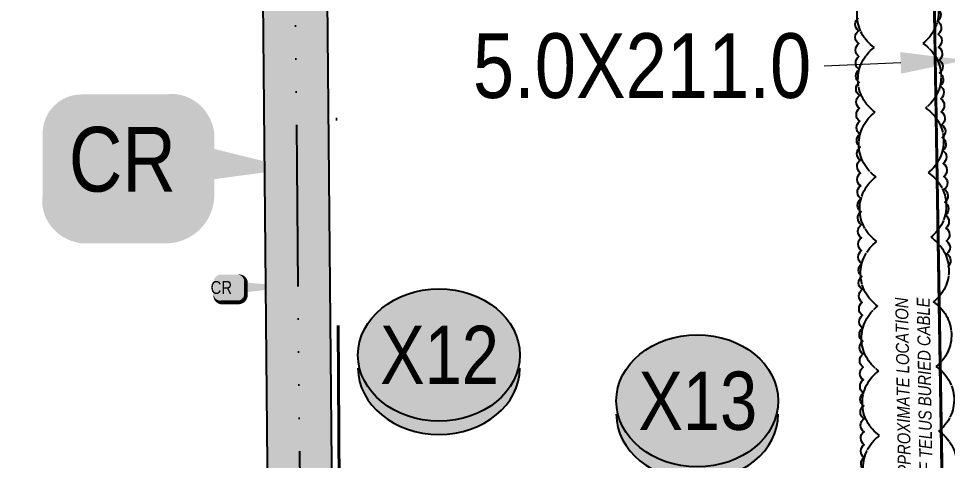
# Model space of a CAD drawing. Extents: x 72365 to 80261, y 6000112 to 6008999.
# Drawn here: x 74832.9 to 74976.2, y 6001955.4 to 6002023.6 of the extents above; entities that cross this region are included whole.
import ezdxf
from ezdxf.enums import TextEntityAlignment as Align

# ---------------------------------------------------------------- set-up
doc = ezdxf.new("R2010")
doc.units = 0
doc.header["$LTSCALE"] = 5
doc.header["$PDSIZE"] = 2.5
for name, pattern in [('0', [1, 1, 0]), ('COOP2', [10, 5, -1, 0, -1, 0, -1, 0, -1, 0, -1]), ('DASHDOT', [25.4, 12.7, -6.35, 0, -6.35])]:
    doc.linetypes.add(name, pattern=pattern)
doc.layers.get('Defpoints').update_dxf_attribs({"color": 9})
doc.layers.add('AS-RECON EXISTING', color=151, linetype='DASHDOT', lineweight=40)
doc.layers.add('P-APEX RECON-TWS-T', color=104, linetype='Continuous', lineweight=9)
for name, color, linetype in [('AS-TELEPHONE', 224, 'foc-TEL'), ('AS-TELEPHONE-T', 224, 'Continuous'), ('L-SEC', 7, 'Continuous'), ('P-APEX RECON PAY ITEMS', 240, 'Continuous'), ('P-APEX RECON PAY ITEMS-1000', 240, 'Continuous'), ('P-APEX RECON-10m BUFFER', 51, 'COOP2'), ('P-APEX RECON-URBAN', 30, 'COOP2'), ('P-APEX RECON-WORK AREA', 104, 'Continuous'), ('P-CROSSINGS', 250, 'Continuous'), ('T-BUSH', 110, '0'), ('T-BUSH-T-1000', 110, 'Continuous')]:
    doc.layers.add(name, color=color, linetype=linetype)
doc.styles.add('100L', font='ARIALN.TTF', dxfattribs={"height": 2})
doc.styles.add('80', font='ARIALN.TTF', dxfattribs={"height": 10})
doc.styles.add('80CG', font='ARIALN.TTF', dxfattribs={"height": 10})
doc.styles.add('Crossing', font='ARIALN.TTF', dxfattribs={"height": 10})
doc.styles.add('foc-LtypeFont', font='ARIALN.TTF', dxfattribs={"height": 7.349999999999999})
doc.linetypes.add('foc-TEL', pattern='A,2,-1,["T",foc-LtypeFont,S=0.2,R=0,X=-0.425,Y=-0.75],-1.239999999999999,8', length=12.24)
doc.linetypes.add('foc-TEL-NOLINE', pattern='A,0,-2,["T",foc-LtypeFont,S=0.2,R=0,X=-0.425,Y=-0.75],-10.24', length=12.24)
doc.dimstyles.new('Compass 5 000', dxfattribs={"dimscale": 5, "dimtxt": 9, "dimasz": 2, "dimexe": 0.2, "dimexo": 0.0625, "dimgap": 0.5, "dimtad": 0, "dimtih": 1, "dimtoh": 1, "dimzin": 0, "dimdsep": 46, "dimtxsty": '80CG', "dimcen": 0.1, "dimse1": 1, "dimse2": 1, "dimclrd": 256, "dimclrt": 256, "dimaunit": 1, "dimadec": 4, "dimazin": 0, "dimtfac": 0.06, "dimtofl": 0, "dimtmove": 0, "dimatfit": 1, "dimfxl": 0.2, "dimtolj": 1, "dimtzin": 0, "dimlwd": -1, "dimarcsym": 0})

# ---------------------------------------------------------------- blocks, each defined once
blk = doc.blocks.new('*D1076')
at = {"layer": 'Defpoints', "color": 0, "transparency": 16777216}
for p in [(74978.97926135521, 6002018.525193456), (74983.97075328048, 6002018.733609169), (74979.03439958964, 6002017.20464978)]:
    blk.add_point(p, dxfattribs=at)
at = {"layer": 'P-APEX RECON-TWS-T', "transparency": 16777216}
for p, q in [((74994.0171858336, 6002017.830243916), (75004.00848015235, 6002018.247422339)), ((74969.04310527089, 6002016.787471356), (74957.22085447807, 6002016.293842824))]:
    blk.add_line(p, q, dxfattribs=at)
for points in [[(74993.94765609637, 6002019.495459637), (74994.0867155708, 6002016.165028196), (74984.0258915149, 6002017.413065493)], [(74968.97357553366, 6002018.452687076), (74969.11263500809, 6002015.122255635), (74979.03439958964, 6002017.20464978)]]:
    blk.add_solid(points, dxfattribs=at)
at = {"layer": 'P-APEX RECON-TWS-T', "transparency": 16777216, "insert": (74929.11376034442, 6002016.293842825), "char_height": 10, "attachment_point": 5, "style": '80CG'}
blk.add_mtext('\\A1;5.0X211.0', dxfattribs=at)
blk = doc.blocks.new('*U1078')
at = {"true_color": 0xffffa8}
h = blk.add_hatch(color=51, dxfattribs=at)
edge = h.paths.add_edge_path()
edge.add_line((-6.499999999999973, -11.5), (6.499999999999973, -11.5))
edge.add_arc((6.49999999999998, -5.499999999999993), 6.000000000000007, 269.9999999999999, 359.9999999999999)
edge.add_line((12.49999999999999, -5.5), (12.49999999999999, 4))
edge.add_arc((6.49999999999998, 3.999999999999993), 6.000000000000007, 6.361109362927026e-14, 90.00000000000007)
edge.add_line((6.499999999999973, 10), (-6.499999999999973, 10))
edge.add_arc((-6.49999999999998, 3.999999999999993), 6.000000000000007, 89.99999999999993, 179.9999999999999)
edge.add_line((-12.49999999999999, 4), (-12.49999999999999, -5.5))
edge.add_arc((-6.49999999999998, -5.499999999999993), 6.000000000000007, 180, 270.0000000000001)
at = {"color": 240, "flags": 128}
blk.add_lwpolyline([(-6.499999999999973, -11.5, 3, 3, 0), (6.499999999999973, -11.5, 3, 3, 0.4142135623730951), (12.49999999999999, -5.5, 3, 3, 0), (12.49999999999999, 4, 3, 0, 0.4142135623730951), (6.499999999999973, 10, 0, 0, 0), (-6.499999999999973, 10, 0, 0, 0.4142135623730951), (-12.49999999999999, 4, 0, 0, 0), (-12.49999999999999, -5.5, 0, 3, 0.4142135623730951)], format="xyseb", close=True, dxfattribs=at)
for points in [[(26.2123997368909, -1.445241258028098, 0, 9.999999999999982, 0), (0, 0, 4.999999999999991, 4.999999999999991, 0)], [(5.448621548291049, -7.078113798263068, 0, 10, 0), (0, 0, 5, 5, 0)]]:
    blk.add_lwpolyline(points, format="xyseb", dxfattribs=at)
at = {"color": 4, "style": '80'}
blk.add_attdef('OTHER_001', (-14.69645293315144, -5.003410641200546), '', height=10, dxfattribs=at)
blk = doc.blocks.new('*U1218')
at = {"true_color": 0xffffa8}
h = blk.add_hatch(color=51, dxfattribs=at)
edge = h.paths.add_edge_path()
edge.add_line((-6.499999999999973, -11.5), (6.499999999999973, -11.5))
edge.add_arc((6.49999999999998, -5.499999999999993), 6.000000000000007, 269.9999999999999, 359.9999999999999)
edge.add_line((12.49999999999999, -5.5), (12.49999999999999, 4))
edge.add_arc((6.49999999999998, 3.999999999999993), 6.000000000000007, 6.361109362927026e-14, 90.00000000000007)
edge.add_line((6.499999999999973, 10), (-6.499999999999973, 10))
edge.add_arc((-6.49999999999998, 3.999999999999993), 6.000000000000007, 89.99999999999993, 179.9999999999999)
edge.add_line((-12.49999999999999, 4), (-12.49999999999999, -5.5))
edge.add_arc((-6.49999999999998, -5.499999999999993), 6.000000000000007, 180, 270.0000000000001)
at = {"color": 240, "flags": 128}
blk.add_lwpolyline([(-6.499999999999973, -11.5, 3, 3, 0), (6.499999999999973, -11.5, 3, 3, 0.4142135623730951), (12.49999999999999, -5.5, 3, 3, 0), (12.49999999999999, 4, 3, 0, 0.4142135623730951), (6.499999999999973, 10, 0, 0, 0), (-6.499999999999973, 10, 0, 0, 0.4142135623730951), (-12.49999999999999, 4, 0, 0, 0), (-12.49999999999999, -5.5, 0, 3, 0.4142135623730951)], format="xyseb", close=True, dxfattribs=at)
for points in [[(49.76989525081866, 0.5446608875694774, 0, 9.999999999999979, 0), (0, 0, 4.999999999999989, 4.999999999999989, 0)], [(5.448621548291049, -7.078113798263068, 0, 10, 0), (0, 0, 5, 5, 0)]]:
    blk.add_lwpolyline(points, format="xyseb", dxfattribs=at)
at = {"color": 4, "style": '80'}
blk.add_attdef('OTHER_001', (-14.69645293315144, -5.003410641200546), '', height=10, dxfattribs=at)
blk = doc.blocks.new('xing2')
h = blk.add_hatch(color=50)
h.dxf.hatch_style = 1
edge = h.paths.add_edge_path()
edge.add_ellipse((0, 0), major_axis=(-12.5, 0), ratio=0.8162973455633619, start_angle=0, end_angle=360)
h = blk.add_hatch(color=250)
h.dxf.hatch_style = 1
edge = h.paths.add_edge_path()
edge.add_ellipse((0, -2.047489049626165), major_axis=(-12.5, 0), ratio=0.8162973455633619, start_angle=0, end_angle=180)
edge.add_line((12.5, -2.047489049626165), (12.5, 0))
edge.add_ellipse((0, 0), major_axis=(-12.5, 0), ratio=0.8162973455633619, start_angle=0, end_angle=180, ccw=False)
edge.add_line((-12.5, 0), (-12.5, -2.047489049626165))
at = {"color": 250}
blk.add_ellipse((0, 0), major_axis=(-12.5, 0), ratio=0.8162973455633619, dxfattribs=at)
blk.add_ellipse((0, -2.047489049626165), major_axis=(-12.5, 0), ratio=0.8162973455633619, start_param=0, end_param=3.141592653589793, dxfattribs=at)
at = {"color": 250, "style": 'Crossing'}
blk.add_attdef('CROSSING', text='', height=9, dxfattribs=at).set_placement((0.08916442567715421, 0.0199513138486509), align=Align.MIDDLE_CENTER)
at = {"color": 250, "style": 'Crossing', "flags": 1}
for tag, p in [('OWNER', (0.08916442567715421, -12.49201765665748)), ('DESCRIPTION', (0.08916442567715421, -25.770021277247)), ('LOCATION', (0.08916442567715421, -39.30337514164421)), ('DWG_REF', (0.08916442567715421, -52.83672900604233))]:
    blk.add_attdef(tag, text='', height=9, dxfattribs=at).set_placement(p, align=Align.MIDDLE_CENTER)

msp = doc.modelspace()

# ---------------------------------------------------------------- hatches: boundary and pattern name
at = {"layer": 'P-APEX RECON-10m BUFFER'}
h = msp.add_hatch(color=256, dxfattribs=at)
h.dxf.hatch_style = 1
h.paths.add_polyline_path([(74165.32801249607, 6001922.314715855), (74168.1679585755, 6001922.36092281), (74168.27265595738, 6001915.926070437), (74168.51954876402, 6001915.930087462), (74168.30437671658, 6001895.27795063), (74165.74984968315, 6001893.755308552), (74165.76305344618, 6001892.861381564), (74173.27657586845, 6001892.98277572), (74173.51650813702, 6001916.011389824), (74188.25337601762, 6001916.251163988), (74188.14867863532, 6001922.686016357), (74866.55996941066, 6001933.724014119), (74866.6340368225, 6001929.17172398), (74886.61475688274, 6001929.496817522), (74886.54068947058, 6001934.049107682), (74907.9364672748, 6001934.397224768), (74908.03993933063, 6001928.037682706), (74913.03511934527, 6001928.118956096), (74913.46895068816, 6001904.940099979), (74923.45936228006, 6001905.101488573), (74923.02550925057, 6001928.281503364), (74928.02065939021, 6001928.362776268), (74927.87687144203, 6001937.200191341), (74953.82802513838, 6001937.622096869), (74954.52417048311, 6001905.603320234), (74959.5194378089, 6001905.684015514), (74958.71468677555, 6001942.698044003), (74927.79559805125, 6001942.195371337), (74927.69556582719, 6001948.34349635), (74907.71484576727, 6001948.018402766), (74907.77392049298, 6001944.387584777), (74886.37814268877, 6001944.039467711), (74886.28966331972, 6001949.477537583), (74881.29448330443, 6001949.396264192), (74880.14818097555, 6002070.747685), (74879.93715205636, 6002091.424582197), (74882.99748684162, 6002091.753505711), (74890.11937618279, 6002098.710435184), (74887.20010959153, 6002102.254429644), (74869.85344794394, 6002100.390017764), (74870.15701902637, 6002070.645714957), (74871.30389095117, 6001949.233713631), (74866.3089432598, 6001949.15244402), (74866.39742262886, 6001943.714374148), (74187.98613185431, 6001932.67637638), (74187.92828245492, 6001936.231884048), (74167.947562395, 6001935.906790486), (74168.00541179407, 6001932.351282817), (74165.18044612183, 6001932.305319612)])

# ---------------------------------------------------------------- linework, layer by layer
at = {"layer": 'AS-RECON EXISTING', "flags": 128}
msp.add_lwpolyline([(74886.51420000102, 6002094.279200004), (74885.56900000013, 6002094.894200003), (74878.47809999995, 6002094.927299978), (74878.0947000006, 6002083.722700004), (74877.73660000041, 6002072.296099976), (74881.18319999985, 6002036.865999978), (74881.92750000057, 6002013.813999975), (74882.4280000003, 6001944.184799999), (74882.40360000113, 6001930.649499979)], dxfattribs=at)
at = {"layer": 'AS-TELEPHONE', "linetype": 'foc-TEL-NOLINE', "flags": 128}
msp.add_lwpolyline([(75003.36370480382, 6000178.71866965), (74988.86200000001, 6001082.099999969), (74976.2660000005, 6001905.962), (74937.004, 6004319.005999968), (74922.18340405701, 6005243.365204907)], dxfattribs=at)
at = {"layer": 'L-SEC', "flags": 128}
msp.add_lwpolyline([(74976.0888976335, 6001905.951684314), (74963.1970000005, 6002710.465999968)], dxfattribs=at)
at = {"layer": 'P-APEX RECON-URBAN', "flags": 128}
msp.add_lwpolyline([(74886.26330000011, 6002095.534099976), (74885.05630000029, 6002096.999399977), (74874.89529999997, 6002095.907299981), (74875.15260000096, 6002070.696699979), (74876.3979000015, 6001938.864900002)], dxfattribs=at)
at = {"layer": 'P-APEX RECON-WORK AREA', "flags": 128}
for points in [[(74881.29448330443, 6001949.396264192), (74880.14818097555, 6002070.747685)], [(74870.15701902637, 6002070.645714957), (74871.30389095117, 6001949.233713631), (74866.3089432598, 6001949.15244402), (74866.39742262886, 6001943.714374148), (74187.98613185431, 6001932.67637638)]]:
    msp.add_lwpolyline(points, dxfattribs=at)
at = {"layer": 'T-BUSH', "flags": 128}
msp.add_lwpolyline([(74864.26750214813, 6002076.866933541, -0.52056705), (74862.34118991942, 6002086.031489158, -0.52056705), (74862.53060197768, 6002096.02086005, -0.52056705), (74862.95103134785, 6002105.8875933, -0.52056705), (74872.93993560369, 6002105.65199459, -0.52056705), (74882.92883985971, 6002105.416395879, -0.52056705), (74892.91774411534, 6002105.180797183, -0.52056705), (74902.90664837118, 6002104.945198473, -0.52056705), (74912.8955526272, 6002104.709599762, -0.52056705), (74922.88445688284, 6002104.474001053, -0.52056705), (74932.87336113886, 6002104.23840233, -0.52056705), (74942.86226539458, 6002104.00280362, -0.52056705), (74952.85116965033, 6002103.76720491, -0.52056705), (74962.84007390637, 6002103.5316062, -0.52056705), (74969.26016054819, 6002099.667684318, -0.52056705), (74969.66089119749, 6002089.684041187, -0.52056705), (74970.06162184679, 6002079.700398067, -0.52056705), (74970.46235249609, 6002069.716754961, -0.52056705), (74970.86308314519, 6002059.733111829, -0.52056705), (74971.2638137945, 6002049.74946871, -0.52056705), (74971.6645444438, 6002039.765825603, -0.52056705), (74972.0652750931, 6002029.782182472, -0.52056705), (74972.4660057424, 6002019.798539353, -0.52056705), (74972.8667363917, 6002009.814896233, -0.52056705), (74973.267467041, 6001999.831253126, -0.52056705), (74973.6681976903, 6001989.847609995, -0.52056705), (74974.0689283396, 6001979.863966876, -0.52056705), (74974.4696589891, 6001969.88032377, -0.52056705), (74974.8703896384, 6001959.896680638, -0.52056705), (74975.2711202877, 6001949.913037518, -0.52056705), (74975.671850937, 6001939.929394399, -0.52056705), (74976.0725815863, 6001929.945751293, -0.52056705), (74976.4733122354, 6001919.962108161, -0.52056705), (74968.01323266733, 6001920.627246319, -0.52056705), (74966.18874848759, 6001929.249825414, -0.52056705), (74966.05374789005, 6001939.240595645, -0.52056705), (74965.91874729251, 6001949.231365865, -0.52056705), (74965.78374669497, 6001959.222136097, -0.52056705), (74965.64874609743, 6001969.212906328, -0.52056705), (74965.51374549989, 6001979.20367656, -0.52056705), (74965.37874490235, 6001989.194446792, -0.52056705), (74965.24374430481, 6001999.185217036, -0.52056705), (74965.10874370727, 6002009.175987268, -0.52056705), (74964.97374310973, 6002019.166757487, -0.52056705), (74964.83874251219, 6002029.157527719, -0.52056705), (74964.70374191465, 6002039.148297951, -0.52056705), (74964.56874131713, 6002049.139068182, -0.52056705), (74964.43374071959, 6002059.129838414, -0.52056705), (74964.29874012205, 6002069.120608659, -0.52056705), (74964.1637395245, 6002079.11137889, -0.52056705), (74964.02873892697, 6002089.102149121, -0.52056705), (74960.36758604614, 6002097.285101792, -0.52056705), (74951.38489905649, 6002101.489875976, -0.52056705), (74941.40506893863, 6002101.976400182, -0.52056705), (74931.42523882094, 6002102.462924387, -0.52056705), (74921.44540870308, 6002102.949448594, -0.52056705), (74911.45417149243, 6002102.901056023, -0.52056705), (74901.50563161628, 6002102.340831099, -0.52056705), (74896.26148001323, 6002095.334145236, -0.52056705), (74897.4842354464, 6002085.677848266, -0.52056705), (74907.04844043258, 6002082.951191925, -0.52056705), (74912.92715653757, 6002078.72501868, -0.52056705), (74902.93600511194, 6002078.828014673, -0.52056705), (74892.94485368632, 6002078.931010666, -0.52056705), (74883.79675475408, 6002079.025315867, -0.52056705)], format="xyb", dxfattribs=at)
at = {"layer": 'T-BUSH-T-1000', "flags": 128}
for points in [[(74974.6483835606, 6002025.218664596, -0.52056705), (74974.72852969063, 6002023.221935972, -0.52056705), (74974.80867582033, 6002021.225207359, -0.52056705), (74974.88882195036, 6002019.228478724, -0.52056705), (74974.96896808005, 6002017.231750111, -0.52056705), (74975.0491142099, 6002015.235021477, -0.52056705), (74975.12926033993, 6002013.238292863, -0.52056705), (74975.20940646963, 6002011.241564228, -0.52056705), (74975.28955259966, 6002009.244835615, -0.52056705), (74975.36969872935, 6002007.248106981, -0.52056705), (74975.4498448592, 6002005.251378356, -0.52056705), (74975.52999098923, 6002003.254649733, -0.52056705), (74975.61013711893, 6002001.257921109, -0.52056705), (74975.69028324878, 6001999.261192486, -0.52056705), (74975.77042937881, 6001997.264463861, -0.52056705), (74975.8505755085, 6001995.267735248, -0.52056705), (74975.93072163854, 6001993.271006614, -0.52056705), (74976.01086776823, 6001991.274278001, -0.52056705), (74976.09101389808, 6001989.277549366, -0.52056705), (74976.17116002811, 6001987.280820753, -0.52056705), (74976.2513061578, 6001985.284092119, -0.52056705)], [(74963.45855132247, 6001953.817723829, -0.52056705), (74963.43155120297, 6001955.815877886, -0.52056705), (74963.40455108345, 6001957.814031922, -0.52056705), (74963.37755096395, 6001959.812185968, -0.52056705), (74963.35055084444, 6001961.810340015, -0.52056705), (74963.32355072493, 6001963.808494061, -0.52056705), (74963.29655060542, 6001965.806648118, -0.52056705), (74963.26955048591, 6001967.804802154, -0.52056705), (74963.2425503664, 6001969.802956211, -0.52056705), (74963.2155502469, 6001971.801110247, -0.52056705), (74963.1885501274, 6001973.799264292, -0.52056705), (74963.16155000788, 6001975.797418339, -0.52056705), (74963.13454988837, 6001977.795572385, -0.52056705), (74963.10754976886, 6001979.793726442, -0.52056705), (74963.08054964936, 6001981.791880478, -0.52056705), (74963.05354952984, 6001983.790034535, -0.52056705), (74963.02654941034, 6001985.788188571, -0.52056705), (74962.99954929083, 6001987.786342617, -0.52056705), (74962.97254917132, 6001989.784496664, -0.52056705), (74962.94554905182, 6001991.78265071, -0.52056705), (74962.9185489323, 6001993.780804767, -0.52056705), (74962.8915488128, 6001995.778958803, -0.52056705), (74962.86454869328, 6001997.77711286, -0.52056705), (74962.83754857378, 6001999.775266896, -0.52056705), (74962.81054845426, 6002001.773420941, -0.52056705), (74962.78354833476, 6002003.771574988, -0.52056705), (74962.75654821526, 6002005.769729034, -0.52056705), (74962.72954809574, 6002007.767883091, -0.52056705), (74962.70254797624, 6002009.766037127, -0.52056705), (74962.67554785672, 6002011.764191184, -0.52056705), (74962.64854773722, 6002013.76234522, -0.52056705), (74962.6215476177, 6002015.760499266, -0.52056705), (74962.5945474982, 6002017.758653313, -0.52056705), (74962.5675473787, 6002019.756807359, -0.52056705), (74962.54054725918, 6002021.754961416, -0.52056705), (74962.51354713968, 6002023.753115452, -0.52056705)]]:
    msp.add_lwpolyline(points, format="xyb", dxfattribs=at)

# ---------------------------------------------------------------- block references
at = {"layer": 'P-APEX RECON PAY ITEMS'}
ref = msp.add_blockref('*U1078', (74849.08339348121, 6002001.908714036), dxfattribs=at)
ref.add_attrib('OTHER_001', 'CR', (74840.62159266265, 6001996.905303395), dxfattribs={"layer": '0', "color": 4, "height": 9.999999999999886, "style": '80'})
at = {"layer": 'P-APEX RECON PAY ITEMS-1000', "xscale": 0.1999999999999994, "yscale": 0.1999999999999994, "zscale": 0.1999999999999994}
msp.add_blockref('*U1218', (74865.45517728884, 6001982.092328359), dxfattribs=at).add_auto_attribs({'OTHER_001': 'CR'})
at = {"layer": 'P-CROSSINGS'}
for p, values in [((74897.75914925661, 6001971.660024596), {'CROSSING': 'X12'}), ((74937.6296258495, 6001964.580791858), {'CROSSING': 'X13'})]:
    msp.add_blockref('xing2', p, dxfattribs=at).add_auto_attribs(values)

# ---------------------------------------------------------------- texts
at = {"layer": 'AS-TELEPHONE-T', "insert": (74968.63950766774, 6001951.603288261), "char_height": 1.999999999999974, "attachment_point": 1, "rotation": 90.91805465149909, "style": '100L'}
msp.add_mtext_dynamic_manual_height_columns('\\pi0.022067;{\\fArial Narrow|b0|i1|c0|p34;APPROXIMATE LOCATION\\P\\pi0.24035;OF TELUS BURIED CABLE}', width=29.01548485276664, gutter_width=50, heights=[0], dxfattribs=at)

# ---------------------------------------------------------------- dimensions: what is measured, and where the dimension line sits
at = {"layer": 'P-APEX RECON-TWS-T'}
dim = msp.add_linear_dim(base=(74979.03439958964, 6002017.20464978), p1=(74983.97075328048, 6002018.733609168), p2=(74978.97926135518, 6002018.525193455), angle=182.39095016397619, text='5.0X211.0', dimstyle='Compass 5 000', dxfattribs=at)
dim.commit()
dim.dimension.update_dxf_attribs({"geometry": '*D1076', "text_midpoint": (74929.11376034442, 6002016.293842825), "dimtype": 161})

doc.saveas('drawing.dxf')
